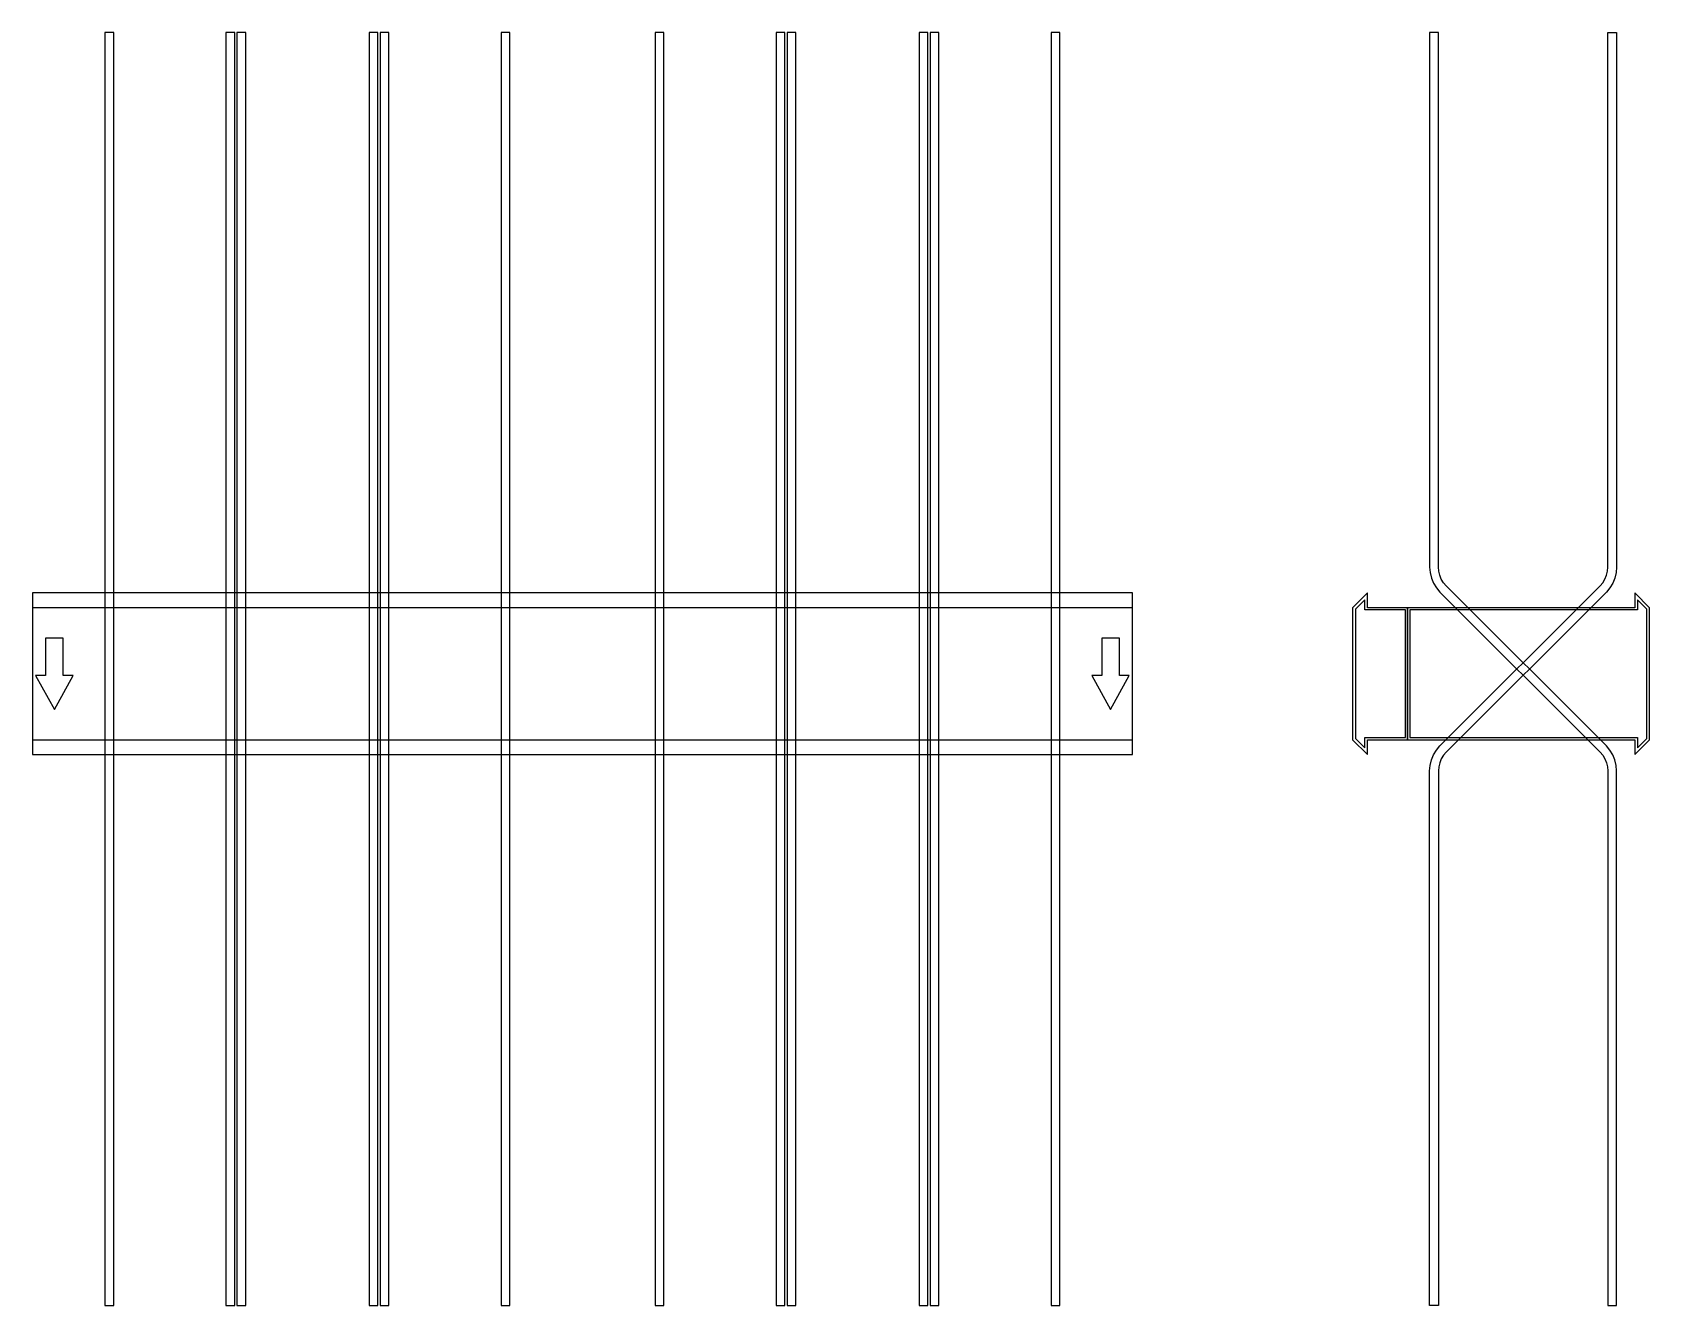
# Model space of a CAD drawing. Extents: x 0 to 1470, y -575 to 583.
import ezdxf

# ---------------------------------------------------------------- set-up
doc = ezdxf.new("R2010")
doc.units = 0
doc.layers.add('Halfen', color=7, linetype='CONTINUOUS')

msp = doc.modelspace()

# ---------------------------------------------------------------- linework, layer by layer
at = {"layer": 'Halfen', "color": 7}
for points in [[(74, -574.569), (74, 583.197), (66, 583.197), (66, -574.569)], [(184, -574.569), (184, 583.197), (176, 583.197), (176, -574.569)], [(194, -574.569), (194, 583.197), (186, 583.197), (186, -574.569)], [(314, -574.569), (314, 583.197), (306, 583.197), (306, -574.569)], [(324, -574.569), (324, 583.197), (316, 583.197), (316, -574.569)], [(434, -574.569), (434, 583.197), (426, 583.197), (426, -574.569)], [(574, -574.569), (574, 583.197), (566, 583.197), (566, -574.569)], [(684, -574.569), (684, 583.197), (676, 583.197), (676, -574.569)], [(694, -574.569), (694, 583.197), (686, 583.197), (686, -574.569)], [(814, -574.569), (814, 583.197), (806, 583.197), (806, -574.569)], [(824, -574.569), (824, 583.197), (816, 583.197), (816, -574.569)], [(934, -574.569), (934, 583.197), (926, 583.197), (926, -574.569)], [(1440, -574.569), (1440, -88.284), (1439.606, -83.278), (1438.434, -78.396), (1436.512, -73.757), (1433.889, -69.475), (1430.627, -65.657), (1285.029, 79.941), (1282.584, 82.805), (1280.616, 86.016), (1279.175, 89.495), (1278.295, 93.157), (1278, 96.912), (1278, 583.197), (1270, 583.197), (1270, 96.912), (1270.394, 91.906), (1271.566, 87.023), (1273.488, 82.384), (1276.111, 78.103), (1279.373, 74.284), (1424.971, -71.314), (1427.416, -74.177), (1429.384, -77.388), (1430.825, -80.868), (1431.705, -84.53), (1432, -88.284), (1432, -574.569)], [(1270, -574.569), (1270, -88.284), (1270.394, -83.278), (1271.566, -78.396), (1273.488, -73.757), (1276.111, -69.475), (1279.373, -65.657), (1424.971, 79.941), (1427.416, 82.805), (1429.384, 86.016), (1430.825, 89.495), (1431.705, 93.157), (1432, 96.912), (1432, 583.197), (1440, 583.197), (1440, 96.912), (1439.606, 91.906), (1438.434, 87.023), (1436.512, 82.384), (1433.889, 78.103), (1430.627, 74.284), (1285.029, -71.314), (1282.584, -74.177), (1280.616, -77.388), (1279.175, -80.868), (1278.295, -84.53), (1278, -88.284), (1278, -574.569)], [(0, -73.5), (1000, -73.5), (1000, 73.5), (0, 73.5)], [(1250, -60), (1250, 60), (1213.5, 60), (1213.5, 73.5), (1200, 60), (1200, -60), (1213.5, -73.5), (1213.5, -60)], [(1470, -60), (1470, 60), (1456.5, 73.5), (1456.5, 60), (1250, 60), (1250, -60), (1456.5, -60), (1456.5, -73.5)], [(0, -60), (1000, -60), (1000, 60), (0, 60)], [(1248, -58), (1248, 58), (1211, 58), (1211, 67.25), (1202.5, 58.75), (1202.5, -58.75), (1211, -67.25), (1211, -58)], [(1467.5, -58.75), (1467.5, 58.75), (1459, 67.25), (1459, 58), (1252, 58), (1252, -58), (1459, -58), (1459, -67.25)], [(20, -32.5), (37, -1.5), (28, -1.5), (28, 32.5), (12, 32.5), (12, -1.5), (3, -1.5)], [(980, -32.5), (997, -1.5), (988, -1.5), (988, 32.5), (972, 32.5), (972, -1.5), (963, -1.5)]]:
    msp.add_lwpolyline(points, close=True, dxfattribs=at)

doc.saveas('drawing.dxf')
